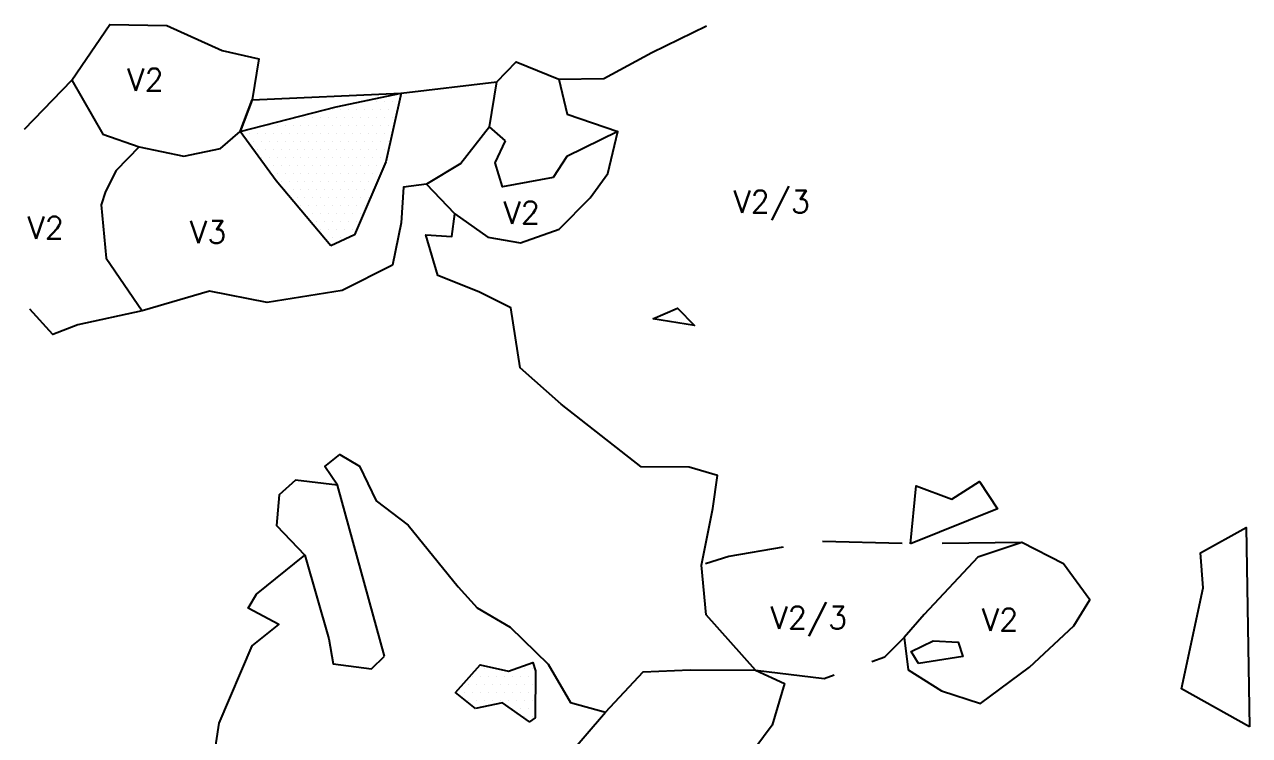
# Model space of a CAD drawing. Header units: metres. Extents: x 38 to 337, y -1646 to -1319.
# Drawn here: x 141.7 to 333.6, y -1430.5 to -1319.1 of the extents above; entities that cross this region are included whole.
import ezdxf

# ---------------------------------------------------------------- set-up
doc = ezdxf.new("R2010")
doc.units = ezdxf.units.M
doc.header["$LTSCALE"] = 25
doc.header["$MEASUREMENT"] = 0
doc.linetypes.add('GESTRICHELT', pattern=[0.75, 0.5, -0.25])
doc.layers.get('0').update_dxf_attribs({"linetype": 'CONTINUOUS'})
for name, color, linetype in [('BEFUND', 1, 'CONTINUOUS'), ('BEFUND_UNSICHER', 1, 'GESTRICHELT'), ('BEFUNDSCHRAFF', 1, 'CONTINUOUS'), ('STEINE', 4, 'CONTINUOUS'), ('STEINESCHRAFF', 4, 'CONTINUOUS')]:
    doc.layers.add(name, color=color, linetype=linetype)
doc.styles.get("Standard").update_dxf_attribs({"font": 'txt.shx'})

# ---------------------------------------------------------------- blocks, each defined once
blk = doc.blocks.new('*X1')
at = {"color": 0}
for p, q in [((194.375, -1331.25), (194.375, -1331.25)), ((195.625, -1331.25), (195.625, -1331.25)), ((196.875, -1331.25), (196.875, -1331.25)), ((198.125, -1331.25), (198.125, -1331.25)), ((199.375, -1331.25), (199.375, -1331.25)), ((184.375, -1333.75), (184.375, -1333.75)), ((185.625, -1333.75), (185.625, -1333.75)), ((186.875, -1333.75), (186.875, -1333.75)), ((188.125, -1333.75), (188.125, -1333.75)), ((188.75, -1332.5), (188.75, -1332.5)), ((189.375, -1333.75), (189.375, -1333.75)), ((190, -1332.5), (190, -1332.5)), ((190.625, -1333.75), (190.625, -1333.75)), ((191.25, -1332.5), (191.25, -1332.5)), ((191.875, -1333.75), (191.875, -1333.75)), ((192.5, -1332.5), (192.5, -1332.5)), ((193.125, -1333.75), (193.125, -1333.75)), ((193.75, -1332.5), (193.75, -1332.5)), ((194.375, -1333.75), (194.375, -1333.75)), ((195, -1332.5), (195, -1332.5)), ((195.625, -1333.75), (195.625, -1333.75)), ((196.25, -1332.5), (196.25, -1332.5)), ((196.875, -1333.75), (196.875, -1333.75)), ((197.5, -1332.5), (197.5, -1332.5)), ((198.125, -1333.75), (198.125, -1333.75)), ((198.75, -1332.5), (198.75, -1332.5)), ((199.375, -1333.75), (199.375, -1333.75)), ((200, -1332.5), (200, -1332.5)), ((180, -1335), (180, -1335)), ((181.25, -1335), (181.25, -1335)), ((182.5, -1335), (182.5, -1335)), ((183.75, -1335), (183.75, -1335)), ((185, -1335), (185, -1335)), ((186.25, -1335), (186.25, -1335)), ((187.5, -1335), (187.5, -1335)), ((188.75, -1335), (188.75, -1335)), ((190, -1335), (190, -1335)), ((191.25, -1335), (191.25, -1335)), ((192.5, -1335), (192.5, -1335)), ((193.75, -1335), (193.75, -1335)), ((195, -1335), (195, -1335)), ((196.25, -1335), (196.25, -1335)), ((197.5, -1335), (197.5, -1335)), ((198.75, -1335), (198.75, -1335)), ((176.875, -1336.25), (176.875, -1336.25)), ((177.5, -1337.5), (177.5, -1337.5)), ((178.125, -1336.25), (178.125, -1336.25)), ((178.75, -1337.5), (178.75, -1337.5)), ((179.375, -1336.25), (179.375, -1336.25)), ((180, -1337.5), (180, -1337.5)), ((180.625, -1336.25), (180.625, -1336.25)), ((181.25, -1337.5), (181.25, -1337.5)), ((181.875, -1336.25), (181.875, -1336.25)), ((182.5, -1337.5), (182.5, -1337.5)), ((183.125, -1336.25), (183.125, -1336.25)), ((183.75, -1337.5), (183.75, -1337.5)), ((184.375, -1336.25), (184.375, -1336.25)), ((185, -1337.5), (185, -1337.5)), ((185.625, -1336.25), (185.625, -1336.25)), ((186.25, -1337.5), (186.25, -1337.5)), ((186.875, -1336.25), (186.875, -1336.25)), ((187.5, -1337.5), (187.5, -1337.5)), ((188.125, -1336.25), (188.125, -1336.25)), ((188.75, -1337.5), (188.75, -1337.5)), ((189.375, -1336.25), (189.375, -1336.25)), ((190, -1337.5), (190, -1337.5)), ((190.625, -1336.25), (190.625, -1336.25)), ((191.25, -1337.5), (191.25, -1337.5)), ((191.875, -1336.25), (191.875, -1336.25)), ((192.5, -1337.5), (192.5, -1337.5)), ((193.125, -1336.25), (193.125, -1336.25)), ((193.75, -1337.5), (193.75, -1337.5)), ((194.375, -1336.25), (194.375, -1336.25)), ((195, -1337.5), (195, -1337.5)), ((195.625, -1336.25), (195.625, -1336.25)), ((196.25, -1337.5), (196.25, -1337.5)), ((196.875, -1336.25), (196.875, -1336.25)), ((197.5, -1337.5), (197.5, -1337.5)), ((198.125, -1336.25), (198.125, -1336.25)), ((198.75, -1337.5), (198.75, -1337.5)), ((178.125, -1338.75), (178.125, -1338.75)), ((179.375, -1338.75), (179.375, -1338.75)), ((180.625, -1338.75), (180.625, -1338.75)), ((181.875, -1338.75), (181.875, -1338.75)), ((183.125, -1338.75), (183.125, -1338.75)), ((184.375, -1338.75), (184.375, -1338.75)), ((185.625, -1338.75), (185.625, -1338.75)), ((186.875, -1338.75), (186.875, -1338.75)), ((188.125, -1338.75), (188.125, -1338.75)), ((189.375, -1338.75), (189.375, -1338.75)), ((190.625, -1338.75), (190.625, -1338.75)), ((191.875, -1338.75), (191.875, -1338.75)), ((193.125, -1338.75), (193.125, -1338.75)), ((194.375, -1338.75), (194.375, -1338.75)), ((195.625, -1338.75), (195.625, -1338.75)), ((196.875, -1338.75), (196.875, -1338.75)), ((198.125, -1338.75), (198.125, -1338.75)), ((178.75, -1340), (178.75, -1340)), ((179.375, -1341.25), (179.375, -1341.25)), ((180, -1340), (180, -1340)), ((180.625, -1341.25), (180.625, -1341.25)), ((181.25, -1340), (181.25, -1340)), ((181.875, -1341.25), (181.875, -1341.25)), ((182.5, -1340), (182.5, -1340)), ((183.125, -1341.25), (183.125, -1341.25)), ((183.75, -1340), (183.75, -1340)), ((184.375, -1341.25), (184.375, -1341.25)), ((185, -1340), (185, -1340)), ((185.625, -1341.25), (185.625, -1341.25)), ((186.25, -1340), (186.25, -1340)), ((186.875, -1341.25), (186.875, -1341.25)), ((187.5, -1340), (187.5, -1340)), ((188.125, -1341.25), (188.125, -1341.25)), ((188.75, -1340), (188.75, -1340)), ((189.375, -1341.25), (189.375, -1341.25)), ((190, -1340), (190, -1340)), ((190.625, -1341.25), (190.625, -1341.25)), ((191.25, -1340), (191.25, -1340)), ((191.875, -1341.25), (191.875, -1341.25)), ((192.5, -1340), (192.5, -1340)), ((193.125, -1341.25), (193.125, -1341.25)), ((193.75, -1340), (193.75, -1340)), ((194.375, -1341.25), (194.375, -1341.25)), ((195, -1340), (195, -1340)), ((195.625, -1341.25), (195.625, -1341.25)), ((196.25, -1340), (196.25, -1340)), ((196.875, -1341.25), (196.875, -1341.25)), ((197.5, -1340), (197.5, -1340)), ((181.25, -1342.5), (181.25, -1342.5)), ((181.875, -1343.75), (181.875, -1343.75)), ((182.5, -1342.5), (182.5, -1342.5)), ((183.125, -1343.75), (183.125, -1343.75)), ((183.75, -1342.5), (183.75, -1342.5)), ((184.375, -1343.75), (184.375, -1343.75)), ((185, -1342.5), (185, -1342.5)), ((185.625, -1343.75), (185.625, -1343.75)), ((186.25, -1342.5), (186.25, -1342.5)), ((186.875, -1343.75), (186.875, -1343.75)), ((187.5, -1342.5), (187.5, -1342.5)), ((188.125, -1343.75), (188.125, -1343.75)), ((188.75, -1342.5), (188.75, -1342.5)), ((189.375, -1343.75), (189.375, -1343.75)), ((190, -1342.5), (190, -1342.5)), ((190.625, -1343.75), (190.625, -1343.75)), ((191.25, -1342.5), (191.25, -1342.5)), ((191.875, -1343.75), (191.875, -1343.75)), ((192.5, -1342.5), (192.5, -1342.5)), ((193.125, -1343.75), (193.125, -1343.75)), ((193.75, -1342.5), (193.75, -1342.5)), ((194.375, -1343.75), (194.375, -1343.75)), ((195, -1342.5), (195, -1342.5)), ((195.625, -1343.75), (195.625, -1343.75)), ((196.25, -1342.5), (196.25, -1342.5)), ((196.875, -1343.75), (196.875, -1343.75)), ((197.5, -1342.5), (197.5, -1342.5)), ((182.5, -1345), (182.5, -1345)), ((183.75, -1345), (183.75, -1345)), ((185, -1345), (185, -1345)), ((186.25, -1345), (186.25, -1345)), ((187.5, -1345), (187.5, -1345)), ((188.75, -1345), (188.75, -1345)), ((190, -1345), (190, -1345)), ((191.25, -1345), (191.25, -1345)), ((192.5, -1345), (192.5, -1345)), ((193.75, -1345), (193.75, -1345)), ((195, -1345), (195, -1345)), ((196.25, -1345), (196.25, -1345)), ((184.375, -1346.25), (184.375, -1346.25)), ((185, -1347.5), (185, -1347.5)), ((185.625, -1346.25), (185.625, -1346.25)), ((186.25, -1347.5), (186.25, -1347.5)), ((186.875, -1346.25), (186.875, -1346.25)), ((187.5, -1347.5), (187.5, -1347.5)), ((188.125, -1346.25), (188.125, -1346.25)), ((188.75, -1347.5), (188.75, -1347.5)), ((189.375, -1346.25), (189.375, -1346.25)), ((190, -1347.5), (190, -1347.5)), ((190.625, -1346.25), (190.625, -1346.25)), ((191.25, -1347.5), (191.25, -1347.5)), ((191.875, -1346.25), (191.875, -1346.25)), ((192.5, -1347.5), (192.5, -1347.5)), ((193.125, -1346.25), (193.125, -1346.25)), ((193.75, -1347.5), (193.75, -1347.5)), ((194.375, -1346.25), (194.375, -1346.25)), ((195, -1347.5), (195, -1347.5)), ((195.625, -1346.25), (195.625, -1346.25)), ((185.625, -1348.75), (185.625, -1348.75)), ((186.875, -1348.75), (186.875, -1348.75)), ((188.125, -1348.75), (188.125, -1348.75)), ((189.375, -1348.75), (189.375, -1348.75)), ((190.625, -1348.75), (190.625, -1348.75)), ((191.875, -1348.75), (191.875, -1348.75)), ((193.125, -1348.75), (193.125, -1348.75)), ((194.375, -1348.75), (194.375, -1348.75)), ((187.5, -1350), (187.5, -1350)), ((188.125, -1351.25), (188.125, -1351.25)), ((188.75, -1350), (188.75, -1350)), ((189.375, -1351.25), (189.375, -1351.25)), ((190, -1350), (190, -1350)), ((190.625, -1351.25), (190.625, -1351.25)), ((191.25, -1350), (191.25, -1350)), ((191.875, -1351.25), (191.875, -1351.25)), ((192.5, -1350), (192.5, -1350)), ((193.125, -1351.25), (193.125, -1351.25)), ((193.75, -1350), (193.75, -1350)), ((188.75, -1352.5), (188.75, -1352.5)), ((190, -1352.5), (190, -1352.5)), ((191.25, -1352.5), (191.25, -1352.5)), ((213.75, -1420), (213.75, -1420)), ((215, -1420), (215, -1420)), ((218.75, -1420), (218.75, -1420)), ((220, -1420), (220, -1420)), ((221.25, -1420), (221.25, -1420)), ((211.875, -1421.25), (211.875, -1421.25)), ((213.125, -1421.25), (213.125, -1421.25)), ((214.375, -1421.25), (214.375, -1421.25)), ((215.625, -1421.25), (215.625, -1421.25)), ((216.875, -1421.25), (216.875, -1421.25)), ((218.125, -1421.25), (218.125, -1421.25)), ((219.375, -1421.25), (219.375, -1421.25)), ((220.625, -1421.25), (220.625, -1421.25)), ((209.375, -1423.75), (209.375, -1423.75)), ((210.625, -1423.75), (210.625, -1423.75)), ((211.25, -1422.5), (211.25, -1422.5)), ((211.875, -1423.75), (211.875, -1423.75)), ((212.5, -1422.5), (212.5, -1422.5)), ((213.125, -1423.75), (213.125, -1423.75)), ((213.75, -1422.5), (213.75, -1422.5)), ((214.375, -1423.75), (214.375, -1423.75)), ((215, -1422.5), (215, -1422.5)), ((215.625, -1423.75), (215.625, -1423.75)), ((216.25, -1422.5), (216.25, -1422.5)), ((216.875, -1423.75), (216.875, -1423.75)), ((217.5, -1422.5), (217.5, -1422.5)), ((218.125, -1423.75), (218.125, -1423.75)), ((218.75, -1422.5), (218.75, -1422.5)), ((219.375, -1423.75), (219.375, -1423.75)), ((220, -1422.5), (220, -1422.5)), ((220.625, -1423.75), (220.625, -1423.75)), ((221.25, -1422.5), (221.25, -1422.5)), ((211.25, -1425), (211.25, -1425)), ((212.5, -1425), (212.5, -1425)), ((213.75, -1425), (213.75, -1425)), ((215, -1425), (215, -1425)), ((216.25, -1425), (216.25, -1425)), ((217.5, -1425), (217.5, -1425)), ((218.125, -1426.25), (218.125, -1426.25)), ((218.75, -1425), (218.75, -1425)), ((219.375, -1426.25), (219.375, -1426.25)), ((220, -1425), (220, -1425)), ((220.625, -1426.25), (220.625, -1426.25)), ((221.25, -1425), (221.25, -1425)), ((220, -1427.5), (220, -1427.5)), ((221.25, -1427.5), (221.25, -1427.5))]:
    blk.add_line(p, q, dxfattribs=at)

msp = doc.modelspace()

# ---------------------------------------------------------------- linework, layer by layer
at = {"layer": 'BEFUND'}
for points in [[(141.67, -1335.5), (149.09, -1327.85), (155.03, -1319.12), (163.99, -1319.26), (172.63, -1323.17), (178.38, -1324.47), (177.33, -1330.93), (175.47, -1335.86)], [(225.41, -1327.69), (232.48, -1327.57), (239.99, -1323.48), (248.56, -1319.34)], [(149.09, -1327.85), (153.94, -1336.27), (159.63, -1338.28), (166.65, -1339.74), (172.36, -1338.54), (175.47, -1335.86), (177.33, -1330.93)], [(200.7, -1329.86), (215.68, -1328.1)], [(177.33, -1330.93), (200.7, -1329.86)], [(214.53, -1335.12), (210.07, -1340.9), (204.66, -1344.14)], [(209.12, -1348.79), (214.29, -1352.43), (219.38, -1353.32), (225.45, -1351.16), (230.31, -1346.29), (233.08, -1342.44), (234.63, -1335.88)], [(159.63, -1338.28), (156.05, -1341.98), (154.35, -1345.28), (153.68, -1347.37), (154.46, -1355.72), (160.12, -1363.94)], [(256.24, -1420.23), (248.49, -1411.59), (247.76, -1403.8), (249.53, -1394.9), (250.27, -1389.76), (245.85, -1388.47), (238.31, -1388.38), (225.78, -1378.6), (219.34, -1372.87), (217.86, -1363.49), (212.88, -1360.98), (206.43, -1358.45), (204.57, -1352.08), (208.64, -1352.3), (209.12, -1348.79), (204.66, -1344.14), (201.04, -1344.58), (200.71, -1350.18), (199.36, -1356.79), (191.45, -1360.78), (179.68, -1362.66), (170.68, -1360.89), (160.12, -1363.94), (150.03, -1366.14), (146.11, -1367.65), (142.51, -1363.71)], [(190.7, -1391.27), (188.73, -1388.36), (191.08, -1386.49), (194.17, -1388.28), (196.8, -1393.74), (201.82, -1397.53), (209.61, -1407.19), (212.6, -1410.46), (217.78, -1413.49), (223.71, -1419.32), (227.25, -1425.29), (232.74, -1426.85)], [(282.65, -1411.55), (279.53, -1415.15), (280.17, -1420.19), (285.35, -1423.47), (291.5, -1425.49), (299.16, -1419.77), (306.11, -1413.33), (308.63, -1409.22), (304.48, -1403.6), (297.98, -1400.26), (291.04, -1402.57), (282.65, -1411.55)], [(155.16, -1479.69), (151.56, -1476.62), (152.69, -1475.2), (155.73, -1477.56), (157.76, -1478.89), (160.16, -1479.1), (164.81, -1475.36), (170.49, -1467.8), (171.63, -1452.99), (170.68, -1438.47), (172.2, -1428.55), (177.35, -1416.46), (181.54, -1413.07), (176.71, -1410.55), (178.04, -1408.32), (185.61, -1402.24)]]:
    msp.add_lwpolyline(points, dxfattribs=at)
at = {"layer": 'BEFUND_UNSICHER', "flags": 128}
for points in [[(297.98, -1400.26), (280.51, -1400.44), (266.01, -1400.07), (252.05, -1402.45), (247.76, -1403.8)], [(256.24, -1420.23), (266.98, -1421.55), (276.51, -1418.14), (279.53, -1415.15)]]:
    msp.add_lwpolyline(points, dxfattribs=at)
at = {"layer": 'STEINE'}
for points in [[(217.06, -1337.32), (214.53, -1335.12), (215.68, -1328.1), (218.7, -1324.96), (225.41, -1327.69), (226.7, -1333.14), (234.63, -1335.88), (226.67, -1339.81), (224.52, -1343.06), (216.57, -1344.55), (215.42, -1340.78), (217.06, -1337.32)], [(189.7, -1353.79), (181.09, -1343.62), (175.47, -1335.86), (190.51, -1332.01), (200.7, -1329.86), (198.31, -1340.65), (193.37, -1352.08), (189.7, -1353.79)], [(240.15, -1365.23), (243.98, -1363.56), (246.66, -1366.27), (240.15, -1365.23)], [(198.11, -1418.03), (190.7, -1391.27), (184.13, -1390.48), (181.58, -1392.81), (181.15, -1397.59), (185.61, -1402.24), (189.37, -1415.34), (190.06, -1419.27), (196.06, -1420.06), (198.11, -1418.03)], [(280.51, -1400.44), (281.42, -1391.38), (287.01, -1393.44), (291.35, -1390.71), (294.13, -1395), (280.51, -1400.44)], [(333.64, -1429.14), (322.97, -1423.19), (326.35, -1407.37), (325.97, -1401.87), (333.12, -1397.88), (333.64, -1429.14)], [(281.75, -1419.23), (280.64, -1417.34), (284.06, -1415.68), (287.98, -1415.85), (288.73, -1418.09), (281.75, -1419.23)], [(212.33, -1426.24), (209.23, -1423.73), (213.07, -1419.42), (217.5, -1420.41), (221.32, -1419.05), (221.77, -1420.33), (221.69, -1427.71), (220.82, -1428.32), (216.56, -1425.35), (212.33, -1426.24)], [(226.65, -1433.89), (232.74, -1426.85), (238.62, -1420.51), (246.01, -1420.19), (256.24, -1420.23), (260.76, -1422.34), (258.85, -1428.85), (253.42, -1436.16), (248.82, -1438.78)]]:
    msp.add_lwpolyline(points, dxfattribs=at)

# ---------------------------------------------------------------- block references
at = {"layer": 'STEINESCHRAFF'}
msp.add_blockref('*X1', (0, 0), dxfattribs=at)

# ---------------------------------------------------------------- texts
at = {"layer": 'BEFUNDSCHRAFF'}
for s, p in [('V2', (157.79, -1329.52)), ('V2/3', (252.76, -1348.62)), ('V2', (216.74, -1350.32)), ('V2', (142.14, -1352.71)), ('V3', (167.61, -1353.39)), ('V2/3', (258.59, -1413.76)), ('V2', (291.7, -1414.1))]:
    msp.add_text(s, height=3.5, dxfattribs=at).set_placement(p)

doc.saveas('drawing.dxf')
